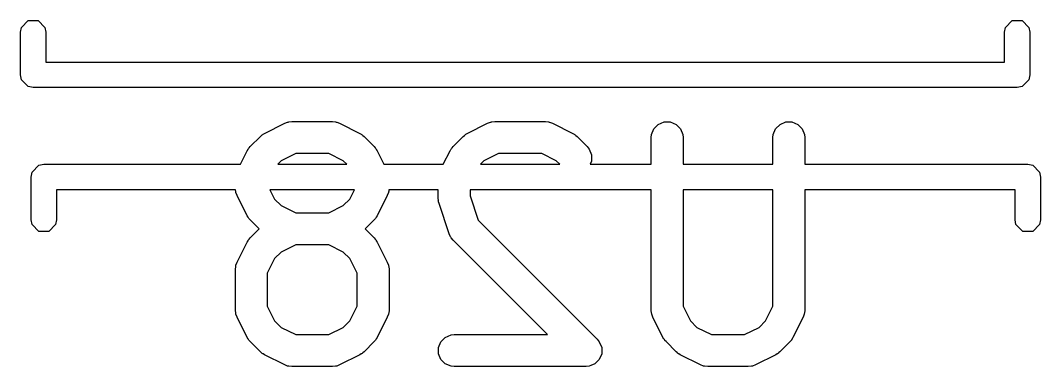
# Model space of a CAD drawing. Extents: x 3.99 to 8.09, y -5.39 to -1.7.
# Drawn here: x 7.0858 to 7.2744, y -3.9087 to -3.8447 of the extents above; entities that cross this region are included whole.
import ezdxf

# ---------------------------------------------------------------- set-up
doc = ezdxf.new("R2010")
doc.units = 0
doc.header["$MEASUREMENT"] = 0
doc.layers.add('BLACK', color=7, linetype='CONTINUOUS')

msp = doc.modelspace()

# ---------------------------------------------------------------- linework, layer by layer
at = {"layer": 'BLACK', "linetype": 'CONTINUOUS'}
for p, q in [((7.08601, -3.84595), (7.08728, -3.84467)), ((7.08728, -3.84467), (7.08909, -3.84467)), ((7.08909, -3.84467), (7.09037, -3.84595)), ((7.2679, -3.84595), (7.26917, -3.84467)), ((7.26917, -3.84467), (7.27098, -3.84467)), ((7.27098, -3.84467), (7.27226, -3.84595)), ((7.08583, -3.84685), (7.08601, -3.84595)), ((7.08583, -3.85472), (7.08583, -3.84685)), ((7.09037, -3.84595), (7.09055, -3.84685)), ((7.09055, -3.84685), (7.09055, -3.85236)), ((7.26772, -3.84685), (7.2679, -3.84595)), ((7.26772, -3.85236), (7.26772, -3.84685)), ((7.27226, -3.84595), (7.27244, -3.84685)), ((7.27244, -3.84685), (7.27244, -3.85472)), ((7.09055, -3.85236), (7.26772, -3.85236)), ((7.08601, -3.85563), (7.08583, -3.85472)), ((7.08728, -3.85691), (7.08601, -3.85563)), ((7.27226, -3.85563), (7.27098, -3.85691)), ((7.27244, -3.85472), (7.27226, -3.85563)), ((7.08819, -3.85709), (7.08728, -3.85691)), ((7.27008, -3.85709), (7.08819, -3.85709)), ((7.27098, -3.85691), (7.27008, -3.85709)), ((7.13094, -3.86557), (7.13469, -3.86369)), ((7.13469, -3.86369), (7.13523, -3.86348)), ((7.13523, -3.86348), (7.13534, -3.86348)), ((7.13534, -3.86348), (7.13544, -3.86344)), ((7.13544, -3.86344), (7.13601, -3.86338)), ((7.13601, -3.86338), (7.14351, -3.86338)), ((7.14351, -3.86338), (7.14409, -3.86344)), ((7.14409, -3.86344), (7.14419, -3.86348)), ((7.14419, -3.86348), (7.14429, -3.86348)), ((7.14429, -3.86348), (7.14483, -3.86369)), ((7.14483, -3.86369), (7.14858, -3.86557)), ((7.16844, -3.86557), (7.17219, -3.86369)), ((7.17219, -3.86369), (7.17273, -3.86348)), ((7.17273, -3.86348), (7.17284, -3.86348)), ((7.17284, -3.86348), (7.17293, -3.86344)), ((7.17293, -3.86344), (7.17351, -3.86338)), ((7.17351, -3.86338), (7.18288, -3.86338)), ((7.18288, -3.86338), (7.18346, -3.86344)), ((7.18346, -3.86344), (7.18356, -3.86348)), ((7.18356, -3.86348), (7.18366, -3.86348)), ((7.18366, -3.86348), (7.1842, -3.86369)), ((7.1842, -3.86369), (7.18795, -3.86557)), ((7.20293, -3.86469), (7.20374, -3.86388)), ((7.20374, -3.86388), (7.2048, -3.86344)), ((7.2048, -3.86344), (7.20596, -3.86344)), ((7.20596, -3.86344), (7.20702, -3.86388)), ((7.20702, -3.86388), (7.20784, -3.86469)), ((7.22542, -3.86469), (7.22624, -3.86388)), ((7.22624, -3.86388), (7.2273, -3.86344)), ((7.2273, -3.86344), (7.22845, -3.86344)), ((7.22845, -3.86344), (7.22952, -3.86388)), ((7.22952, -3.86388), (7.23033, -3.86469)), ((7.13018, -3.86612), (7.1304, -3.86593)), ((7.1304, -3.86593), (7.13045, -3.86587)), ((7.13045, -3.86587), (7.13054, -3.86582)), ((7.13054, -3.86582), (7.13062, -3.86575)), ((7.13062, -3.86575), (7.1307, -3.86572)), ((7.1307, -3.86572), (7.13094, -3.86557)), ((7.14858, -3.86557), (7.14883, -3.86572)), ((7.14883, -3.86572), (7.1489, -3.86575)), ((7.1489, -3.86575), (7.14898, -3.86582)), ((7.14898, -3.86582), (7.14907, -3.86587)), ((7.14907, -3.86587), (7.14912, -3.86593)), ((7.14912, -3.86593), (7.14935, -3.86612)), ((7.16767, -3.86612), (7.1679, -3.86593)), ((7.1679, -3.86593), (7.16795, -3.86587)), ((7.16795, -3.86587), (7.16804, -3.86582)), ((7.16804, -3.86582), (7.16812, -3.86575)), ((7.16812, -3.86575), (7.16819, -3.86572)), ((7.16819, -3.86572), (7.16844, -3.86557)), ((7.18795, -3.86557), (7.1882, -3.86572)), ((7.1882, -3.86572), (7.18827, -3.86575)), ((7.18827, -3.86575), (7.18835, -3.86582)), ((7.18835, -3.86582), (7.18844, -3.86587)), ((7.18844, -3.86587), (7.18849, -3.86593)), ((7.18849, -3.86593), (7.18872, -3.86612)), ((7.20243, -3.86633), (7.20248, -3.86576)), ((7.20248, -3.86576), (7.20293, -3.86469)), ((7.20784, -3.86469), (7.20828, -3.86576)), ((7.20828, -3.86576), (7.20833, -3.86633)), ((7.22492, -3.86633), (7.22498, -3.86576)), ((7.22498, -3.86576), (7.22542, -3.86469)), ((7.23033, -3.86469), (7.23077, -3.86576)), ((7.23077, -3.86576), (7.23083, -3.86633)), ((7.1283, -3.86799), (7.13018, -3.86612)), ((7.14935, -3.86612), (7.15123, -3.86799)), ((7.1658, -3.86799), (7.16767, -3.86612)), ((7.18872, -3.86612), (7.1906, -3.86799)), ((7.20243, -3.87126), (7.20243, -3.86633)), ((7.20833, -3.86633), (7.20833, -3.87126)), ((7.22492, -3.87126), (7.22492, -3.86633)), ((7.23083, -3.86633), (7.23083, -3.87126)), ((7.1265, -3.87126), (7.12775, -3.86876)), ((7.12775, -3.86876), (7.1279, -3.86851)), ((7.1279, -3.86851), (7.12793, -3.86844)), ((7.12793, -3.86844), (7.128, -3.86836)), ((7.128, -3.86836), (7.12806, -3.86827)), ((7.12806, -3.86827), (7.12812, -3.86822)), ((7.12812, -3.86822), (7.1283, -3.86799)), ((7.13671, -3.86928), (7.13401, -3.87063)), ((7.14282, -3.86928), (7.13671, -3.86928)), ((7.14551, -3.87063), (7.14282, -3.86928)), ((7.15123, -3.86799), (7.15141, -3.86822)), ((7.15141, -3.86822), (7.15147, -3.86827)), ((7.15147, -3.86827), (7.15153, -3.86836)), ((7.15153, -3.86836), (7.15159, -3.86844)), ((7.15159, -3.86844), (7.15162, -3.86851)), ((7.15162, -3.86851), (7.15178, -3.86876)), ((7.15178, -3.86876), (7.15303, -3.87126)), ((7.16399, -3.87126), (7.16524, -3.86876)), ((7.16524, -3.86876), (7.1654, -3.86851)), ((7.1654, -3.86851), (7.16543, -3.86844)), ((7.16543, -3.86844), (7.1655, -3.86836)), ((7.1655, -3.86836), (7.16555, -3.86827)), ((7.16555, -3.86827), (7.16561, -3.86822)), ((7.16561, -3.86822), (7.1658, -3.86799)), ((7.17421, -3.86928), (7.17151, -3.87063)), ((7.18219, -3.86928), (7.17421, -3.86928)), ((7.18488, -3.87063), (7.18219, -3.86928)), ((7.1906, -3.86799), (7.19096, -3.86844)), ((7.19096, -3.86844), (7.1914, -3.8695)), ((7.1914, -3.8695), (7.1914, -3.87066)), ((7.08798, -3.87272), (7.08925, -3.87144)), ((7.08925, -3.87144), (7.09016, -3.87126)), ((7.09016, -3.87126), (7.1265, -3.87126)), ((7.13401, -3.87063), (7.13339, -3.87126)), ((7.13339, -3.87126), (7.14614, -3.87126)), ((7.14614, -3.87126), (7.14551, -3.87063)), ((7.15303, -3.87126), (7.16399, -3.87126)), ((7.17151, -3.87063), (7.17088, -3.87126)), ((7.17088, -3.87126), (7.18551, -3.87126)), ((7.18551, -3.87126), (7.18488, -3.87063)), ((7.1914, -3.87066), (7.19115, -3.87126)), ((7.19115, -3.87126), (7.20243, -3.87126)), ((7.20833, -3.87126), (7.22492, -3.87126)), ((7.23083, -3.87126), (7.27205, -3.87126)), ((7.27205, -3.87126), (7.27295, -3.87144)), ((7.27295, -3.87144), (7.27423, -3.87272)), ((7.0878, -3.87362), (7.08798, -3.87272)), ((7.27423, -3.87272), (7.27441, -3.87362)), ((7.0878, -3.8815), (7.0878, -3.87362)), ((7.27441, -3.87362), (7.27441, -3.8815)), ((7.12559, -3.87598), (7.09252, -3.87598)), ((7.09252, -3.87598), (7.09252, -3.8815)), ((7.12562, -3.87628), (7.12559, -3.87598)), ((7.12566, -3.87638), (7.12562, -3.87628)), ((7.12567, -3.87649), (7.12566, -3.87638)), ((7.12587, -3.87703), (7.12567, -3.87649)), ((7.12775, -3.88078), (7.12587, -3.87703)), ((7.13196, -3.87598), (7.13282, -3.87771)), ((7.14757, -3.87598), (7.13196, -3.87598)), ((7.14671, -3.87771), (7.14757, -3.87598)), ((7.15365, -3.87703), (7.15178, -3.88078)), ((7.15386, -3.87649), (7.15365, -3.87703)), ((7.15387, -3.87638), (7.15386, -3.87649)), ((7.15391, -3.87628), (7.15387, -3.87638)), ((7.15394, -3.87598), (7.15391, -3.87628)), ((7.16306, -3.87598), (7.15394, -3.87598)), ((7.16306, -3.87758), (7.16306, -3.87598)), ((7.20243, -3.87598), (7.16896, -3.87598)), ((7.16896, -3.87598), (7.16896, -3.8771)), ((7.16896, -3.8771), (7.17047, -3.88161)), ((7.20243, -3.8982), (7.20243, -3.87598)), ((7.20833, -3.87598), (7.20833, -3.89751)), ((7.22492, -3.87598), (7.20833, -3.87598)), ((7.22492, -3.89751), (7.22492, -3.87598)), ((7.26969, -3.87598), (7.23083, -3.87598)), ((7.23083, -3.87598), (7.23083, -3.8982)), ((7.26969, -3.8815), (7.26969, -3.87598)), ((7.13282, -3.87771), (7.13401, -3.8789)), ((7.13401, -3.8789), (7.13671, -3.88025)), ((7.14282, -3.88025), (7.14551, -3.8789)), ((7.14551, -3.8789), (7.14671, -3.87771)), ((7.16309, -3.87787), (7.16306, -3.87758)), ((7.16308, -3.87795), (7.16309, -3.87787)), ((7.1631, -3.87805), (7.16308, -3.87795)), ((7.16311, -3.87816), (7.1631, -3.87805)), ((7.16314, -3.87823), (7.16311, -3.87816)), ((7.16321, -3.87851), (7.16314, -3.87823)), ((7.16508, -3.88414), (7.16321, -3.87851)), ((7.1279, -3.88102), (7.12775, -3.88078)), ((7.12793, -3.8811), (7.1279, -3.88102)), ((7.13671, -3.88025), (7.14282, -3.88025)), ((7.15162, -3.88102), (7.15159, -3.8811)), ((7.15178, -3.88078), (7.15162, -3.88102)), ((7.08798, -3.8824), (7.0878, -3.8815)), ((7.08925, -3.88368), (7.08798, -3.8824)), ((7.09234, -3.8824), (7.09106, -3.88368)), ((7.09252, -3.8815), (7.09234, -3.8824)), ((7.128, -3.88118), (7.12793, -3.8811)), ((7.12806, -3.88127), (7.128, -3.88118)), ((7.12812, -3.88132), (7.12806, -3.88127)), ((7.1283, -3.88154), (7.12812, -3.88132)), ((7.12996, -3.8832), (7.1283, -3.88154)), ((7.15123, -3.88154), (7.14956, -3.8832)), ((7.15141, -3.88132), (7.15123, -3.88154)), ((7.15147, -3.88127), (7.15141, -3.88132)), ((7.15153, -3.88118), (7.15147, -3.88127)), ((7.15159, -3.8811), (7.15153, -3.88118)), ((7.17047, -3.88161), (7.19247, -3.90361)), ((7.26986, -3.8824), (7.26969, -3.8815)), ((7.27114, -3.88368), (7.26986, -3.8824)), ((7.27423, -3.8824), (7.27295, -3.88368)), ((7.27441, -3.8815), (7.27423, -3.8824)), ((7.09106, -3.88368), (7.08925, -3.88368)), ((7.1283, -3.88487), (7.12996, -3.8832)), ((7.14956, -3.8832), (7.15123, -3.88487)), ((7.16532, -3.88467), (7.16508, -3.88414)), ((7.16539, -3.88475), (7.16532, -3.88467)), ((7.16543, -3.88484), (7.16539, -3.88475)), ((7.27295, -3.88368), (7.27114, -3.88368)), ((7.12587, -3.88938), (7.12775, -3.88563)), ((7.12775, -3.88563), (7.1279, -3.88539)), ((7.1279, -3.88539), (7.12793, -3.88531)), ((7.12793, -3.88531), (7.128, -3.88523)), ((7.128, -3.88523), (7.12806, -3.88514)), ((7.12806, -3.88514), (7.12812, -3.88509)), ((7.12812, -3.88509), (7.1283, -3.88487)), ((7.13671, -3.88616), (7.13401, -3.88751)), ((7.14282, -3.88616), (7.13671, -3.88616)), ((7.14551, -3.88751), (7.14282, -3.88616)), ((7.15123, -3.88487), (7.15141, -3.88509)), ((7.15141, -3.88509), (7.15147, -3.88514)), ((7.15147, -3.88514), (7.15153, -3.88523)), ((7.15153, -3.88523), (7.15159, -3.88531)), ((7.15159, -3.88531), (7.15162, -3.88539)), ((7.15162, -3.88539), (7.15178, -3.88563)), ((7.15178, -3.88563), (7.15365, -3.88938)), ((7.1658, -3.88529), (7.16543, -3.88484)), ((7.18325, -3.90275), (7.1658, -3.88529)), ((7.13401, -3.88751), (7.13282, -3.8887)), ((7.14671, -3.8887), (7.14551, -3.88751)), ((7.12556, -3.8907), (7.12562, -3.89013)), ((7.12562, -3.89013), (7.12566, -3.89003)), ((7.12566, -3.89003), (7.12567, -3.88992)), ((7.12567, -3.88992), (7.12587, -3.88938)), ((7.13282, -3.8887), (7.13147, -3.8914)), ((7.14806, -3.8914), (7.14671, -3.8887)), ((7.15365, -3.88938), (7.15386, -3.88992)), ((7.15386, -3.88992), (7.15387, -3.89003)), ((7.15387, -3.89003), (7.15391, -3.89013)), ((7.15391, -3.89013), (7.15397, -3.8907)), ((7.12556, -3.8982), (7.12556, -3.8907)), ((7.13147, -3.8914), (7.13147, -3.89751)), ((7.14806, -3.89751), (7.14806, -3.8914)), ((7.15397, -3.8907), (7.15397, -3.8982)), ((7.13147, -3.89751), (7.13282, -3.9002)), ((7.14671, -3.9002), (7.14806, -3.89751)), ((7.20833, -3.89751), (7.20968, -3.9002)), ((7.22358, -3.9002), (7.22492, -3.89751)), ((7.12562, -3.89878), (7.12556, -3.8982)), ((7.12566, -3.89888), (7.12562, -3.89878)), ((7.12567, -3.89898), (7.12566, -3.89888)), ((7.12587, -3.89952), (7.12567, -3.89898)), ((7.12775, -3.90327), (7.12587, -3.89952)), ((7.15365, -3.89952), (7.15178, -3.90327)), ((7.15386, -3.89898), (7.15365, -3.89952)), ((7.15387, -3.89888), (7.15386, -3.89898)), ((7.15391, -3.89878), (7.15387, -3.89888)), ((7.15397, -3.8982), (7.15391, -3.89878)), ((7.20248, -3.89878), (7.20243, -3.8982)), ((7.20253, -3.89888), (7.20248, -3.89878)), ((7.20253, -3.89898), (7.20253, -3.89888)), ((7.20274, -3.89952), (7.20253, -3.89898)), ((7.20461, -3.90327), (7.20274, -3.89952)), ((7.23052, -3.89952), (7.22864, -3.90327)), ((7.23073, -3.89898), (7.23052, -3.89952)), ((7.23077, -3.89878), (7.23073, -3.89888)), ((7.23073, -3.89888), (7.23073, -3.89898)), ((7.23083, -3.8982), (7.23077, -3.89878)), ((7.13282, -3.9002), (7.13401, -3.9014)), ((7.13401, -3.9014), (7.13671, -3.90275)), ((7.14282, -3.90275), (7.14551, -3.9014)), ((7.14551, -3.9014), (7.14671, -3.9002)), ((7.20968, -3.9002), (7.21088, -3.9014)), ((7.21088, -3.9014), (7.21358, -3.90275)), ((7.21968, -3.90275), (7.22238, -3.9014)), ((7.22238, -3.9014), (7.22358, -3.9002)), ((7.1279, -3.90352), (7.12775, -3.90327)), ((7.12793, -3.90359), (7.1279, -3.90352)), ((7.128, -3.90367), (7.12793, -3.90359)), ((7.13671, -3.90275), (7.14282, -3.90275)), ((7.15159, -3.90359), (7.15153, -3.90367)), ((7.15162, -3.90352), (7.15159, -3.90359)), ((7.15178, -3.90327), (7.15162, -3.90352)), ((7.16356, -3.90406), (7.16437, -3.90325)), ((7.16437, -3.90325), (7.16543, -3.90281)), ((7.16543, -3.90281), (7.16601, -3.90275)), ((7.16601, -3.90275), (7.18325, -3.90275)), ((7.19247, -3.90361), (7.19284, -3.90406)), ((7.20477, -3.90352), (7.20461, -3.90327)), ((7.2048, -3.90359), (7.20477, -3.90352)), ((7.20487, -3.90367), (7.2048, -3.90359)), ((7.21358, -3.90275), (7.21968, -3.90275)), ((7.22846, -3.90359), (7.22839, -3.90367)), ((7.22849, -3.90352), (7.22846, -3.90359)), ((7.22864, -3.90327), (7.22849, -3.90352)), ((7.12806, -3.90376), (7.128, -3.90367)), ((7.12812, -3.90381), (7.12806, -3.90376)), ((7.1283, -3.90404), (7.12812, -3.90381)), ((7.13018, -3.90591), (7.1283, -3.90404)), ((7.15123, -3.90404), (7.14935, -3.90591)), ((7.15141, -3.90381), (7.15123, -3.90404)), ((7.15147, -3.90376), (7.15141, -3.90381)), ((7.15153, -3.90367), (7.15147, -3.90376)), ((7.16311, -3.90513), (7.16356, -3.90406)), ((7.16311, -3.90628), (7.16311, -3.90513)), ((7.19284, -3.90406), (7.19328, -3.90513)), ((7.19328, -3.90513), (7.19328, -3.90628)), ((7.20492, -3.90376), (7.20487, -3.90367)), ((7.20498, -3.90381), (7.20492, -3.90376)), ((7.20517, -3.90404), (7.20498, -3.90381)), ((7.20704, -3.90591), (7.20517, -3.90404)), ((7.22809, -3.90404), (7.22622, -3.90591)), ((7.22828, -3.90381), (7.22809, -3.90404)), ((7.22834, -3.90376), (7.22828, -3.90381)), ((7.22839, -3.90367), (7.22834, -3.90376)), ((7.1304, -3.9061), (7.13018, -3.90591)), ((7.13045, -3.90616), (7.1304, -3.9061)), ((7.13054, -3.90622), (7.13045, -3.90616)), ((7.13062, -3.90628), (7.13054, -3.90622)), ((7.1307, -3.90631), (7.13062, -3.90628)), ((7.13094, -3.90647), (7.1307, -3.90631)), ((7.13469, -3.90834), (7.13094, -3.90647)), ((7.14858, -3.90647), (7.14483, -3.90834)), ((7.14883, -3.90631), (7.14858, -3.90647)), ((7.1489, -3.90628), (7.14883, -3.90631)), ((7.14898, -3.90622), (7.1489, -3.90628)), ((7.14907, -3.90616), (7.14898, -3.90622)), ((7.14912, -3.9061), (7.14907, -3.90616)), ((7.14935, -3.90591), (7.14912, -3.9061)), ((7.16356, -3.90734), (7.16311, -3.90628)), ((7.16437, -3.90816), (7.16356, -3.90734)), ((7.19284, -3.90734), (7.19202, -3.90816)), ((7.19328, -3.90628), (7.19284, -3.90734)), ((7.20727, -3.9061), (7.20704, -3.90591)), ((7.20732, -3.90616), (7.20727, -3.9061)), ((7.20741, -3.90622), (7.20732, -3.90616)), ((7.20749, -3.90628), (7.20741, -3.90622)), ((7.20756, -3.90631), (7.20749, -3.90628)), ((7.20781, -3.90647), (7.20756, -3.90631)), ((7.21156, -3.90834), (7.20781, -3.90647)), ((7.22545, -3.90647), (7.2217, -3.90834)), ((7.2257, -3.90631), (7.22545, -3.90647)), ((7.22577, -3.90628), (7.2257, -3.90631)), ((7.22585, -3.90622), (7.22577, -3.90628)), ((7.22594, -3.90616), (7.22585, -3.90622)), ((7.22599, -3.9061), (7.22594, -3.90616)), ((7.22622, -3.90591), (7.22599, -3.9061)), ((7.13523, -3.90855), (7.13469, -3.90834)), ((7.13534, -3.90856), (7.13523, -3.90855)), ((7.13544, -3.9086), (7.13534, -3.90856)), ((7.13601, -3.90865), (7.13544, -3.9086)), ((7.14351, -3.90865), (7.13601, -3.90865)), ((7.14409, -3.9086), (7.14351, -3.90865)), ((7.14419, -3.90856), (7.14409, -3.9086)), ((7.14429, -3.90855), (7.14419, -3.90856)), ((7.14483, -3.90834), (7.14429, -3.90855)), ((7.16543, -3.9086), (7.16437, -3.90816)), ((7.16601, -3.90865), (7.16543, -3.9086)), ((7.19038, -3.90865), (7.16601, -3.90865)), ((7.19096, -3.9086), (7.19038, -3.90865)), ((7.19127, -3.90847), (7.19096, -3.9086)), ((7.19202, -3.90816), (7.19127, -3.90847)), ((7.2121, -3.90855), (7.21156, -3.90834)), ((7.21221, -3.90856), (7.2121, -3.90855)), ((7.2123, -3.9086), (7.21221, -3.90856)), ((7.21288, -3.90865), (7.2123, -3.9086)), ((7.22038, -3.90865), (7.21288, -3.90865)), ((7.22095, -3.9086), (7.22038, -3.90865)), ((7.22105, -3.90856), (7.22095, -3.9086)), ((7.22116, -3.90855), (7.22105, -3.90856)), ((7.2217, -3.90834), (7.22116, -3.90855))]:
    msp.add_line(p, q, dxfattribs=at)

doc.saveas('drawing.dxf')
